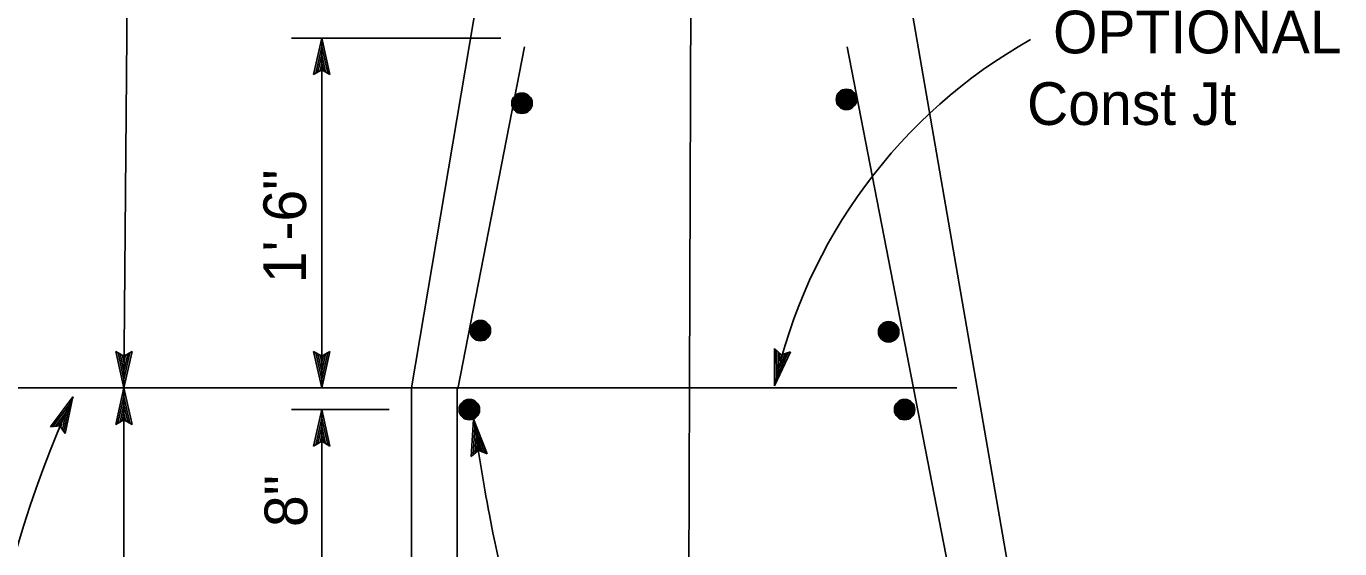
# Model space of a CAD drawing. Extents: x -894 to 866, y -476 to 714.
# Drawn here: x -688.3 to -472.9, y -81.1 to 4.6 of the extents above; entities that cross this region are included whole.
import ezdxf

# ---------------------------------------------------------------- set-up
doc = ezdxf.new("R2010")
doc.units = 0
for name, color, linetype in [('56 Stage 3 Anno', 7, 'Continuous'), ('57 Undefined', 7, 'Continuous'), ('60 Nongeo Data', 7, 'Continuous')]:
    doc.layers.add(name, color=color, linetype=linetype)

msp = doc.modelspace()

# ---------------------------------------------------------------- linework, layer by layer
at = {"layer": '56 Stage 3 Anno'}
for p, q in [((-578.67, 184.76), (-580.17, -211.31)), ((-670.87, 123.28), (-672.32, -54.7)), ((-610.52, 2.69), (-644.86, 2.69)), ((-641.22, -3.31), (-639.88, 2.69)), ((-639.88, 2.69), (-639.88, -54.7)), ((-639.88, 2.69), (-639.88, 2.69)), ((-639.88, 2.69), (-638.55, -3.31)), ((-640.86, -3.09), (-639.88, 1.31)), ((-639.88, 1.3), (-638.91, -3.08)), ((-640.5, -2.86), (-639.88, -0.07)), ((-640.16, -2.68), (-639.88, -1.46)), ((-639.88, -0.07), (-639.26, -2.9)), ((-639.88, -1.46), (-639.61, -2.66)), ((-639.88, -2.51), (-641.22, -3.31)), ((-641.22, -3.31), (-641.22, -3.31)), ((-638.55, -3.31), (-639.88, -2.51)), ((-638.55, -3.31), (-638.55, -3.31)), ((-672.32, -54.7), (-673.65, -48.7)), ((-673.65, -48.7), (-673.65, -48.7)), ((-673.65, -48.7), (-672.32, -49.5)), ((-672.33, -53.3), (-673.29, -48.93)), ((-672.32, -51.93), (-672.95, -49.11)), ((-672.32, -50.55), (-672.59, -49.34)), ((-672.32, -49.5), (-670.98, -48.7)), ((-670.98, -48.7), (-672.32, -54.7)), ((-671.34, -48.91), (-672.32, -53.32)), ((-671.7, -49.15), (-672.32, -51.93)), ((-672.05, -49.32), (-672.32, -50.55)), ((-670.98, -48.7), (-670.98, -48.7)), ((-639.88, -54.7), (-641.21, -48.7)), ((-641.21, -48.7), (-641.21, -48.7)), ((-641.21, -48.7), (-639.88, -49.5)), ((-639.88, -53.3), (-640.85, -48.93)), ((-639.88, -51.93), (-640.5, -49.11)), ((-639.88, -50.55), (-640.14, -49.34)), ((-639.88, -49.5), (-638.54, -48.7)), ((-638.54, -48.7), (-639.88, -54.7)), ((-638.9, -48.91), (-639.88, -53.32)), ((-639.25, -49.15), (-639.88, -51.93)), ((-639.6, -49.32), (-639.88, -50.55)), ((-638.54, -48.7), (-638.54, -48.7)), ((-565.61, -54.36), (-565.63, -48.22)), ((-565.63, -48.22), (-565.63, -48.22)), ((-565.63, -48.22), (-564.5, -49.28)), ((-563.02, -48.79), (-565.61, -54.36)), ((-565.32, -53), (-565.33, -48.52)), ((-563.42, -48.92), (-565.32, -53.02)), ((-565.02, -51.67), (-565.03, -48.77)), ((-563.82, -49.08), (-565.02, -51.67)), ((-564.73, -50.32), (-564.73, -49.08)), ((-564.19, -49.17), (-564.73, -50.32)), ((-564.5, -49.28), (-563.02, -48.79)), ((-563.02, -48.79), (-563.02, -48.79)), ((-673.66, -60.7), (-672.32, -54.7)), ((-672.32, -189.7), (-672.32, -54.7)), ((-672.32, -54.7), (-672.32, -54.7)), ((-672.32, -54.7), (-670.99, -60.7)), ((-672.32, -54.7), (-672.32, -54.7)), ((-639.88, -54.7), (-639.88, -54.7)), ((-565.61, -54.36), (-565.61, -54.36)), ((-684.39, -61.08), (-680.69, -56.17)), ((-683.98, -61.03), (-681.26, -57.43)), ((-681.26, -57.44), (-682.19, -61.82)), ((-680.69, -56.17), (-681.96, -62.18)), ((-680.69, -56.17), (-680.69, -56.17)), ((-673.31, -60.48), (-672.32, -56.08)), ((-672.95, -60.25), (-672.33, -57.46)), ((-672.33, -57.46), (-671.7, -60.28)), ((-672.32, -56.09), (-671.35, -60.46)), ((-683.55, -60.96), (-681.83, -58.69)), ((-683.16, -60.95), (-682.4, -59.94)), ((-682.4, -59.94), (-682.66, -61.15)), ((-681.83, -58.69), (-682.43, -61.52)), ((-672.32, -59.9), (-673.66, -60.7)), ((-672.6, -60.07), (-672.33, -58.84)), ((-672.33, -58.84), (-672.06, -60.05)), ((-670.99, -60.7), (-672.32, -59.9)), ((-628.81, -58.25), (-644.86, -58.25)), ((-641.22, -64.25), (-639.88, -58.25)), ((-640.86, -64.04), (-639.88, -59.63)), ((-639.88, -58.25), (-639.88, -88.45)), ((-639.88, -58.25), (-639.88, -58.25)), ((-639.88, -58.25), (-638.55, -64.25)), ((-639.88, -59.64), (-638.91, -64.02)), ((-615.37, -65.93), (-615, -59.79)), ((-615, -59.79), (-615, -59.79)), ((-615, -59.79), (-612.73, -65.5)), ((-682.84, -60.91), (-684.39, -61.08)), ((-684.39, -61.08), (-684.39, -61.08)), ((-681.96, -62.18), (-682.84, -60.91)), ((-681.96, -62.18), (-681.96, -62.18)), ((-673.66, -60.7), (-673.66, -60.7)), ((-670.99, -60.7), (-670.99, -60.7)), ((-640.5, -63.8), (-639.88, -61.02)), ((-640.16, -63.63), (-639.88, -62.4)), ((-639.88, -61.02), (-639.26, -63.84)), ((-639.88, -62.4), (-639.61, -63.61)), ((-615.05, -65.65), (-614.78, -61.15)), ((-614.77, -61.16), (-613.12, -65.33)), ((-639.88, -63.45), (-641.22, -64.25)), ((-641.22, -64.25), (-641.22, -64.25)), ((-638.55, -64.25), (-639.88, -63.45)), ((-638.55, -64.25), (-638.55, -64.25)), ((-614.73, -65.37), (-614.56, -62.52)), ((-614.56, -62.52), (-613.49, -65.21)), ((-614.42, -65.14), (-614.34, -63.88)), ((-614.34, -63.88), (-613.89, -65.03)), ((-614.17, -64.92), (-615.37, -65.93)), ((-615.37, -65.93), (-615.37, -65.93)), ((-612.73, -65.5), (-614.17, -64.92)), ((-612.73, -65.5), (-612.73, -65.5))]:
    msp.add_line(p, q, dxfattribs=at)
for centre, radius, start, end in [((-481.27, -72.8), 86.34, 119.393, 167.6701), ((-512.85, -132.47), 184.36, 155.5532, 218.4862)]:
    msp.add_arc(centre, radius, start, end, dxfattribs=at)
msp.add_spline([(-568.2, -115.4), (-592.2, -115.4), (-612.39, -75.49), (-615, -59.79)], degree=3, dxfattribs=at)
at = {"layer": '60 Nongeo Data'}
for p, q in [((-595.84, 119.24), (-625.17, -54.7)), ((-562.56, 119.24), (-508.92, -189.7)), ((-606.65, 1.24), (-617.55, -54.86)), ((-553.69, 1.24), (-519.18, -176.24)), ((-535.69, -54.7), (-776.91, -54.7)), ((-625.17, -54.7), (-625.17, -189.7)), ((-617.66, -54.7), (-617.66, -177.43))]:
    msp.add_line(p, q, dxfattribs=at)
for centre, radius in [((-607.04, -8.01), 1.68), ((-553.83, -7.38), 1.68), ((-553.83, -7.38), 1.55), ((-553.83, -7.38), 1.41), ((-553.83, -7.38), 1.28), ((-553.83, -7.38), 1.14), ((-553.83, -7.38), 1.01), ((-607.04, -8.01), 1.55), ((-607.04, -8.01), 1.41), ((-607.04, -8.01), 1.28), ((-607.04, -8.01), 1.14), ((-607.04, -8.01), 1.01), ((-607.04, -8.01), 0.874), ((-607.04, -8.01), 0.739), ((-607.04, -8.01), 0.605), ((-607.04, -8.01), 0.47), ((-607.04, -8.01), 0.336), ((-607.04, -8.01), 0.202), ((-607.04, -8.01), 0.0672), ((-553.83, -7.38), 0.874), ((-553.83, -7.38), 0.739), ((-553.83, -7.38), 0.605), ((-553.83, -7.38), 0.47), ((-553.83, -7.38), 0.336), ((-553.83, -7.38), 0.202), ((-553.83, -7.38), 0.0672), ((-613.86, -45.29), 1.68), ((-613.86, -45.29), 1.55), ((-613.86, -45.29), 1.41), ((-613.86, -45.29), 1.28), ((-613.86, -45.29), 1.14), ((-613.86, -45.29), 1.01), ((-613.86, -45.29), 0.874), ((-613.86, -45.29), 0.739), ((-613.86, -45.29), 0.605), ((-613.86, -45.29), 0.47), ((-613.86, -45.29), 0.336), ((-613.86, -45.29), 0.202), ((-613.86, -45.29), 0.0672), ((-546.9, -45.49), 1.68), ((-546.9, -45.49), 1.55), ((-546.9, -45.49), 1.41), ((-546.9, -45.49), 1.28), ((-546.9, -45.49), 1.14), ((-546.9, -45.49), 1.01), ((-546.9, -45.49), 0.874), ((-546.9, -45.49), 0.739), ((-546.9, -45.49), 0.605), ((-546.9, -45.49), 0.47), ((-546.9, -45.49), 0.336), ((-546.9, -45.49), 0.202), ((-546.9, -45.49), 0.0672), ((-615.67, -58.25), 1.68), ((-615.67, -58.25), 1.55), ((-615.67, -58.25), 1.41), ((-615.67, -58.25), 1.28), ((-615.67, -58.25), 1.14), ((-615.67, -58.25), 1.01), ((-615.67, -58.25), 0.874), ((-615.67, -58.25), 0.739), ((-615.67, -58.25), 0.605), ((-615.67, -58.25), 0.47), ((-615.67, -58.25), 0.336), ((-615.67, -58.25), 0.202), ((-544.28, -58.25), 1.68), ((-544.28, -58.25), 1.55), ((-544.28, -58.25), 1.41), ((-544.28, -58.25), 1.28), ((-544.28, -58.25), 1.14), ((-544.28, -58.25), 1.01), ((-544.28, -58.25), 0.874), ((-544.28, -58.25), 0.739), ((-544.28, -58.25), 0.605), ((-544.28, -58.25), 0.47), ((-544.28, -58.25), 0.336), ((-544.28, -58.25), 0.202), ((-615.67, -58.25), 0.0672), ((-544.28, -58.25), 0.0672)]:
    msp.add_circle(centre, radius, dxfattribs=at)

# ---------------------------------------------------------------- texts
at = {"layer": '57 Undefined'}
for s, p in [('OPTIONAL', (-519.93, 0.17)), (' Const Jt', (-526.8, -11.57))]:
    msp.add_text(s, height=7, dxfattribs=at).set_placement(p)
for s, p in [('1\'-6"', (-642.45, -37.52)), ('8"', (-642.26, -77.51))]:
    msp.add_text(s, height=7, rotation=90, dxfattribs=at).set_placement(p)

doc.saveas('drawing.dxf')
